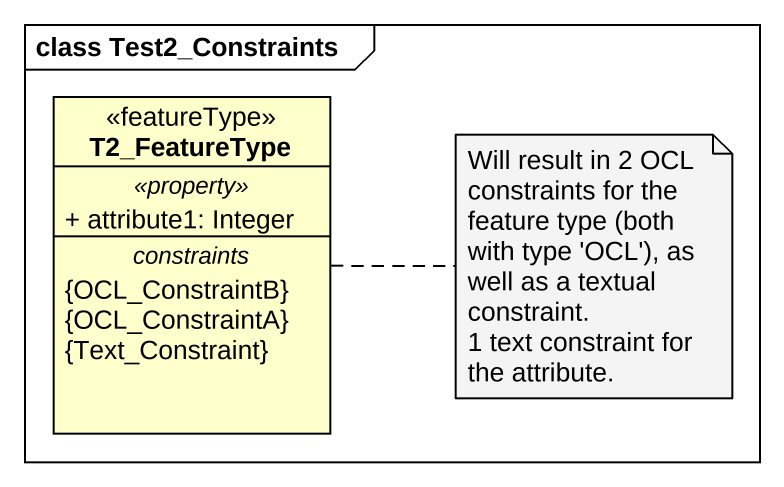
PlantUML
@startuml
mainframe class Test2_Constraints
hide circle
hide empty members
skinparam classAttributeIconSize 0
class T2_FeatureType <<featureType>> {
  .. <<property>> ..
  + attribute1: Integer
  -- constraints --
  {OCL_ConstraintB}
  {OCL_ConstraintA}
  {Text_Constraint}
}
note right of T2_FeatureType
  Will result in 2 OCL constraints for the feature type (both with type 'OCL'), as well as a textual constraint.
  1 text constraint for the attribute.
end note
@enduml
